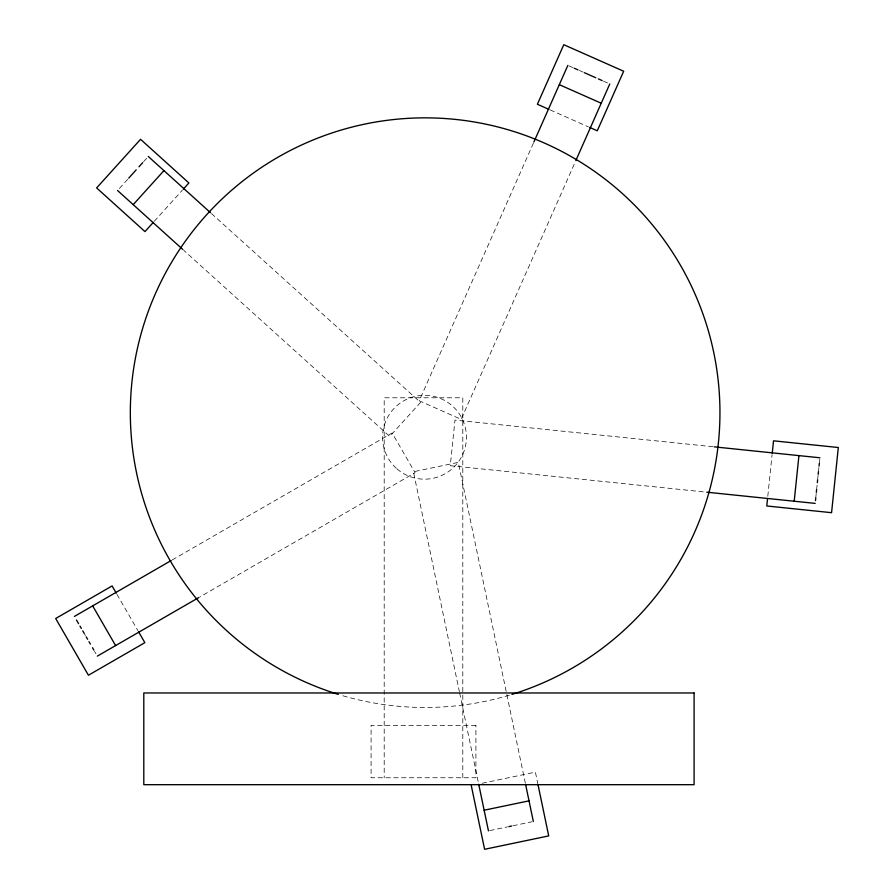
<?xml version="1.0" encoding="UTF-8"?>
<svg xmlns="http://www.w3.org/2000/svg" width="894" height="894" viewBox="0 0 894 894"><rect width="100%" height="100%" fill="white"/><g stroke="black" fill="none" stroke-linecap="round" stroke-linejoin="round"><path stroke-width="0.67" stroke-dasharray="4.47 3.35" d="M767.79 496.282L772.081 454.688M815.764 497.869L816.334 492.337M816.624 489.577L817.194 484.045M817.619 479.899L818.189 474.368M818.479 471.607L818.904 467.45M819.34 463.304L819.764 459.158M533.383 143.174L419.219 400.78L461.148 419.364L575.311 161.747M119.416 188.444L127.797 179.169M143.632 161.635L147.365 157.512M154.316 221.243L182.342 190.221M172.251 559.923L392.12 432.987L415.051 472.702L200.021 596.846M482.179 783.256L535.394 772.137L537.853 783.915M489.811 830.582L507.501 826.883M512.944 825.754L531.986 821.776M713.066 446.743L454.99 420.068L450.274 465.685L706.841 492.203M569.12 65.944L572.942 67.631M579.29 70.447L583.1 72.135M603.428 81.142L608.512 83.388M550.134 109.906L588.364 126.847M211.431 213.532L420.493 402.434L389.75 436.462L183.784 250.354M116.98 594.387L137.888 630.594M84.137 633.265L85.522 635.679M94.552 651.324L95.949 653.726M525.359 783.256L458.32 462.377L413.43 471.753L459.36 691.587M459.617 692.85L478.469 783.077M462.801 777.758L462.801 397.785L384.197 397.785L384.197 777.758M509.334 695.197A294.796 294.796 0 0 1 340.949 695.197M475.91 725.347L371.088 725.347L371.088 777.758L475.91 777.758L475.91 725.347M396.981 468.881A41.929 41.929 0 0 0 465.651 445.268A41.929 41.929 0 0 0 410.86 397.595A41.929 41.929 0 0 0 396.981 468.881"/><path stroke-width="1.34" d="M767.499 499.053L766.784 505.982L831.576 512.687L838.315 447.514L773.522 440.82L772.226 453.303M794.207 501.221L798.923 455.616M815.484 500.629L815.764 497.869M816.334 492.337L816.624 489.577M817.339 482.659L817.619 479.899M818.189 474.368L818.479 471.607M819.049 466.076L819.34 463.304M533.886 142.023L567.858 65.374M575.814 160.596L609.775 83.958M128.725 178.13L136.179 169.882M138.972 166.787L142.705 162.663M133.195 204.648L163.937 170.62M153.377 222.282L144.962 231.591L96.63 187.919L140.559 139.308L188.891 182.979L183.281 189.182M74.403 616.424L171.156 560.56M97.334 656.129L198.915 597.483M484.135 810.221L529.024 800.845M508.854 826.604L511.58 826.034M714.328 446.866L819.91 457.784M706.964 492.214L815.194 503.389M574.205 68.19L578.016 69.877M584.374 72.693L595.806 77.767M598.343 78.884L602.154 80.572M559.309 84.662L601.237 103.235M548.86 109.336L537.395 104.252L563.779 44.7L623.677 71.241L597.281 130.792L589.638 127.406M148.292 156.484L210.492 212.683M117.55 190.5L182.857 249.515M116.287 593.18L112.096 585.939L55.685 618.503L88.439 675.238L144.862 642.663L138.581 631.801M92.674 605.875L115.605 645.591M76.493 620.034L78.571 623.643M79.968 626.046L81.354 628.448M82.74 630.862L84.137 633.265M86.215 636.874L87.612 639.288M88.998 641.691L90.383 644.093M92.473 647.714L93.859 650.117M538.099 785.077L548.715 835.901L484.593 849.3L471.272 785.535M525.605 784.463L533.338 821.485M478.726 784.284L488.448 830.861M338.323 694.392A294.796 294.796 0 0 1 185.762 240.598A294.796 294.796 0 0 1 664.521 240.598A294.796 294.796 0 0 1 511.96 694.392M694.09 692.973L143.8 692.973L143.8 784.686L694.09 784.686L694.09 692.973"/></g></svg>
